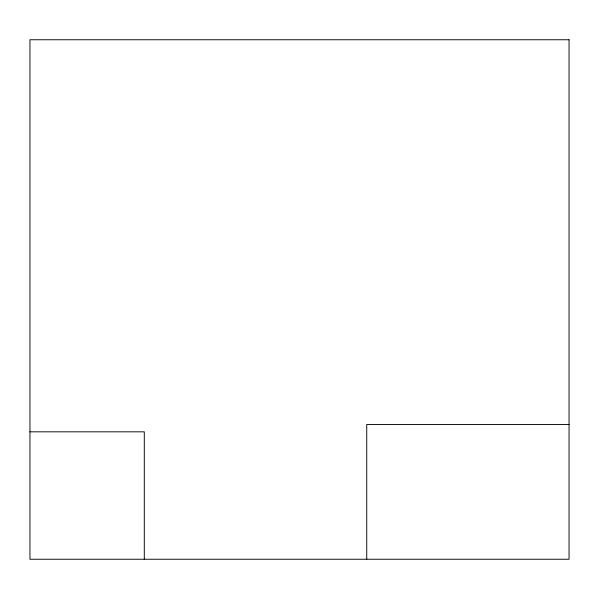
<?xml version="1.0" encoding="UTF-8"?>
<svg xmlns="http://www.w3.org/2000/svg" width="599" height="599" viewBox="0 0 599 599"><rect width="100%" height="100%" fill="white"/><g stroke="black" fill="none" stroke-linecap="round" stroke-linejoin="round"><path stroke-width="0.9" d="M569.05 424.474L366.738 424.474L366.738 559.249M29.95 431.827L144.292 431.827L144.292 559.249M569.05 39.751L29.95 39.751L29.95 559.249L569.05 559.249L569.05 39.751"/></g></svg>
